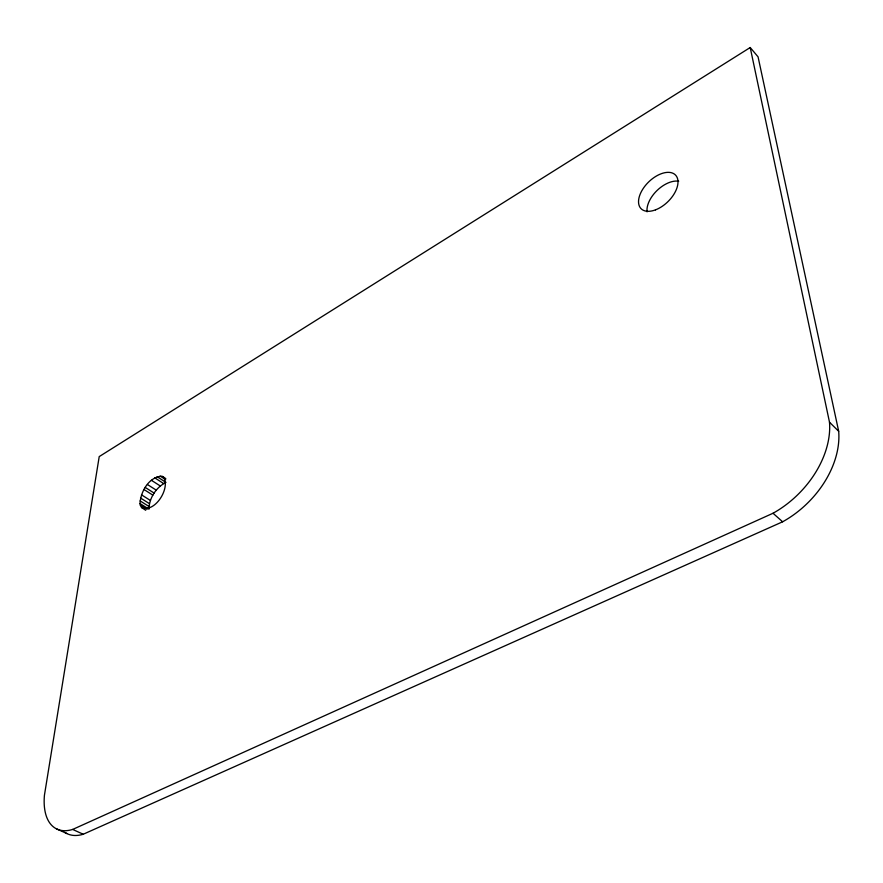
<?xml version="1.0" encoding="UTF-8"?>
<svg xmlns="http://www.w3.org/2000/svg" width="883" height="883" viewBox="0 0 883 883"><rect width="100%" height="100%" fill="white"/><g stroke="black" fill="none" stroke-linecap="round" stroke-linejoin="round"><path stroke-width="1.32" d="M157.141 476.721L165.993 482.416C156.17 487.206 149.039 498.178 148.995 509.193L140.055 503.597C140.441 491.732 149.095 476.599 162.075 476.202L165.794 478.597M750.208 47.527L99.216 456.599L44.437 795.219A64.801 33.168 -62.6 0 0 72.682 829.435L83.223 834.247L782.625 521.787A84.327 59.79 -44.3 0 0 838.684 431.29L758.055 56.832L750.208 47.527L829.501 422.217L838.684 431.29M72.682 829.435L773.022 513.255A84.856 59.647 -44.5 0 0 829.501 422.217M56.424 828.817L66.909 833.563M140.055 503.597L140.32 505.109L147.042 509.303M140.32 505.109L141.512 507.493L145.717 510.275M140.121 500.915L149.061 506.511M141.545 494.877L150.441 500.484M140.529 498.023L149.437 503.63M145.254 487.449L154.128 493.078M143.984 489.524L152.858 495.142M147.439 484.535L156.302 490.175M151.401 480.286L160.253 485.948M154.735 477.824L163.587 483.509M160.099 476.058L165.64 479.635M141.512 507.493C154.746 513.465 170.706 488.133 163.576 477.162M773.022 513.255L782.625 521.787M647.073 211.843A23.94 13.841 -44.2 0 1 657.073 190.474A23.94 13.841 -44.2 0 1 678.718 181.225M83.223 834.247A64.492 33.355 -62.7 0 1 64.724 832.261M655.506 209.856A24.062 13.775 -44.3 0 0 676.555 176.39A24.062 13.775 -44.3 0 0 642.725 189.249A24.062 13.775 -44.3 0 0 655.506 209.856"/></g></svg>
